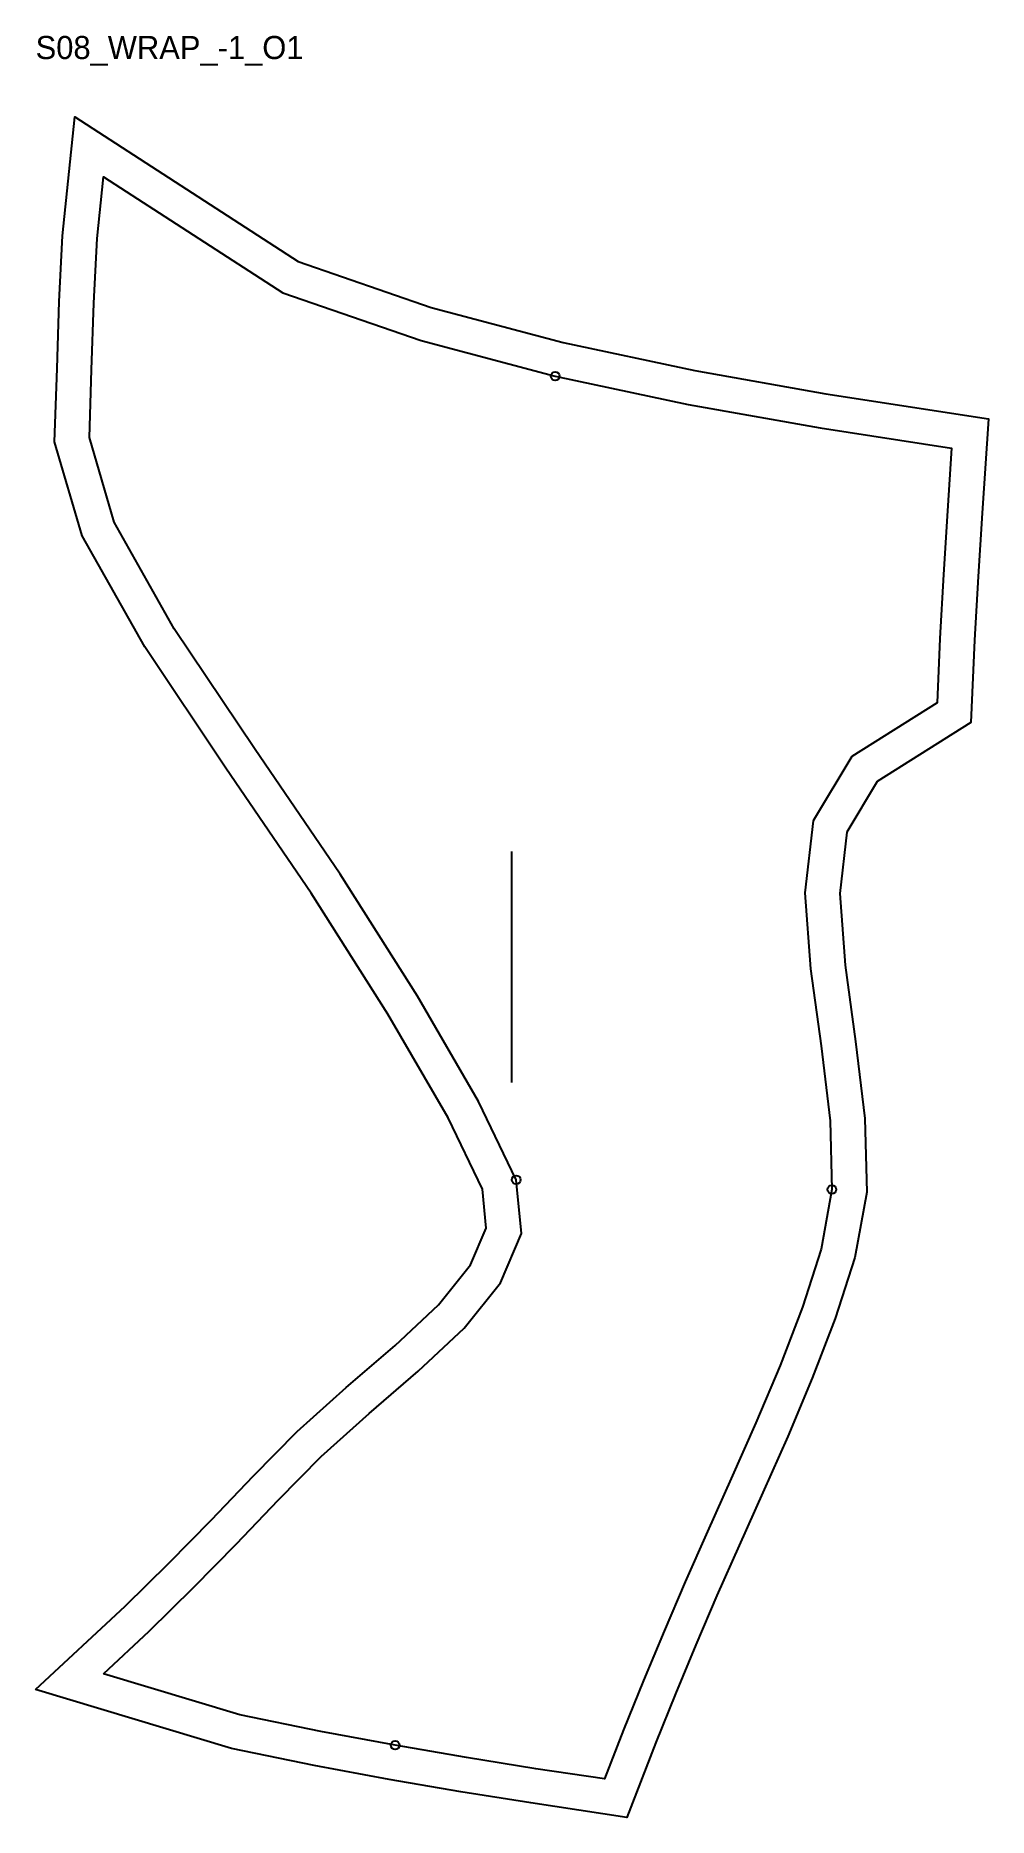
# Model space of a CAD drawing. Header units: millimetres. Extents: x -23 to 306, y -50 to 567.
import ezdxf

# ---------------------------------------------------------------- set-up
doc = ezdxf.new("R2010")
doc.units = ezdxf.units.MM
for name, color, linetype in [('CUT', 1, 'Continuous'), ('GRAIN', 3, 'Continuous'), ('ID', 7, 'Continuous'), ('NOTCH', 2, 'Continuous'), ('SEAM', 5, 'Continuous')]:
    doc.layers.add(name, color=color, linetype=linetype)

msp = doc.modelspace()

# ---------------------------------------------------------------- linework, layer by layer
at = {"layer": 'CUT'}
msp.add_lwpolyline([(-23.49, -5.45), (7.57, 23.41), (22.68, 38.28), (37.42, 53.27), (51.85, 68.47), (67.12, 83.95), (84.08, 99.16), (101.02, 113.72), (116.05, 127.82), (127.14, 141.62), (132.54, 154.37), (131.23, 167.82), (119.33, 192.57), (98.47, 228.47), (71.92, 270.34), (42.38, 313.72), (14.29, 355.7), (-7.37, 394.17), (-16.92, 426.67), (-16.08, 452.08), (-15.32, 475.29), (-14.14, 498.1), (-9.95, 539.3), (67.42, 489.16), (113.46, 473.25), (159.26, 461.17), (204.79, 451.46), (250.17, 443.35), (306.46, 434.71), (304.28, 401.99), (302.92, 380.06), (301.64, 358), (300.42, 329.47), (268, 309.1), (257.42, 291.48), (255, 270.27), (256.82, 245.46), (260.48, 219.01), (263.72, 192.37), (264.32, 166.82), (260.23, 144.16), (253.41, 122.98), (245.47, 102.33), (236.96, 82.14), (228.37, 62.72), (220.11, 44.39), (212.46, 27.07), (205.2, 10.04), (198.13, -6.94), (191.3, -23.85), (181.21, -49.77), (147.95, -44.76), (123.74, -40.89), (98.91, -36.62), (73.02, -31.79), (44.31, -25.89), (-23.49, -5.45)], close=True, dxfattribs=at)
at = {"layer": 'GRAIN'}
msp.add_line((141.48, 204.76), (141.48, 284.76), dxfattribs=at)
at = {"layer": 'NOTCH'}
for centre in [(156.48, 449.49), (142.97, 171.11), (252.29, 167.75), (101.03, -24.81)]:
    msp.add_circle(centre, 1.5, dxfattribs=at)
at = {"layer": 'SEAM'}
msp.add_lwpolyline([(0, 0), (15.86, 14.74), (31.17, 29.8), (46.05, 44.93), (60.48, 60.13), (75.4, 75.26), (92, 90.14), (109.04, 104.79), (124.88, 119.64), (137.54, 135.4), (144.78, 152.5), (142.97, 171.11), (129.94, 198.19), (108.73, 234.7), (81.95, 276.93), (52.32, 320.43), (24.52, 361.99), (3.76, 398.86), (-4.87, 428.2), (-4.09, 451.69), (-3.33, 474.78), (-2.17, 497.18), (0, 518.55), (62.12, 478.3), (109.97, 461.76), (156.48, 449.49), (202.48, 439.68), (248.2, 431.51), (293.75, 424.52), (292.3, 402.76), (290.94, 380.77), (289.65, 358.6), (288.7, 336.28), (259.19, 317.74), (245.79, 295.43), (242.95, 270.51), (244.88, 244.2), (248.58, 217.46), (251.73, 191.5), (252.29, 167.75), (248.57, 147.08), (242.09, 126.97), (234.34, 106.81), (225.95, 86.9), (217.42, 67.61), (209.15, 49.27), (201.46, 31.85), (194.14, 14.7), (187.03, -2.38), (180.15, -19.43), (173.51, -36.47), (149.79, -32.9), (125.7, -29.05), (101.03, -24.81), (75.33, -20.01), (47.26, -14.24)], close=True, dxfattribs=at)

# ---------------------------------------------------------------- texts
at = {"layer": 'ID'}
msp.add_text('S08_WRAP_-1_O1', height=8, dxfattribs=at).set_placement((-23.49, 559.3))

doc.saveas('drawing.dxf')
